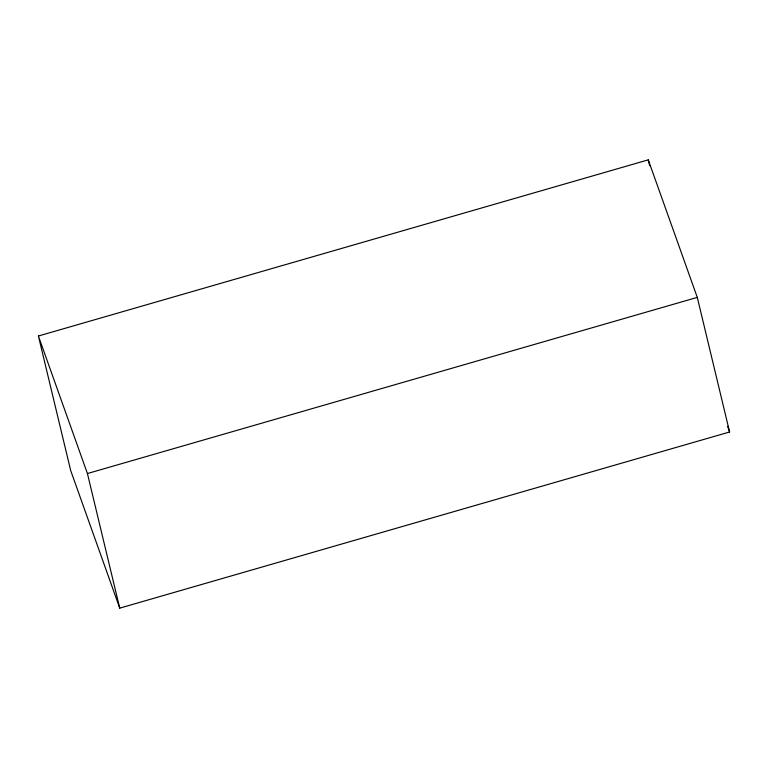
<?xml version="1.0" encoding="UTF-8"?>
<svg xmlns="http://www.w3.org/2000/svg" width="768" height="768" viewBox="0 0 768 768"><rect width="100%" height="100%" fill="white"/><g stroke="black" fill="none" stroke-linecap="round" stroke-linejoin="round"><path stroke-width="1.15" d="M38.4 336.01L648.259 159.859L697.286 297.389L729.6 431.99L119.741 608.141L70.714 470.611L38.4 336.01L87.427 473.539L119.741 608.141M87.427 473.539L697.286 297.389M727.594 426.355L729.6 431.99M648.259 159.859L649.651 165.667"/></g></svg>
